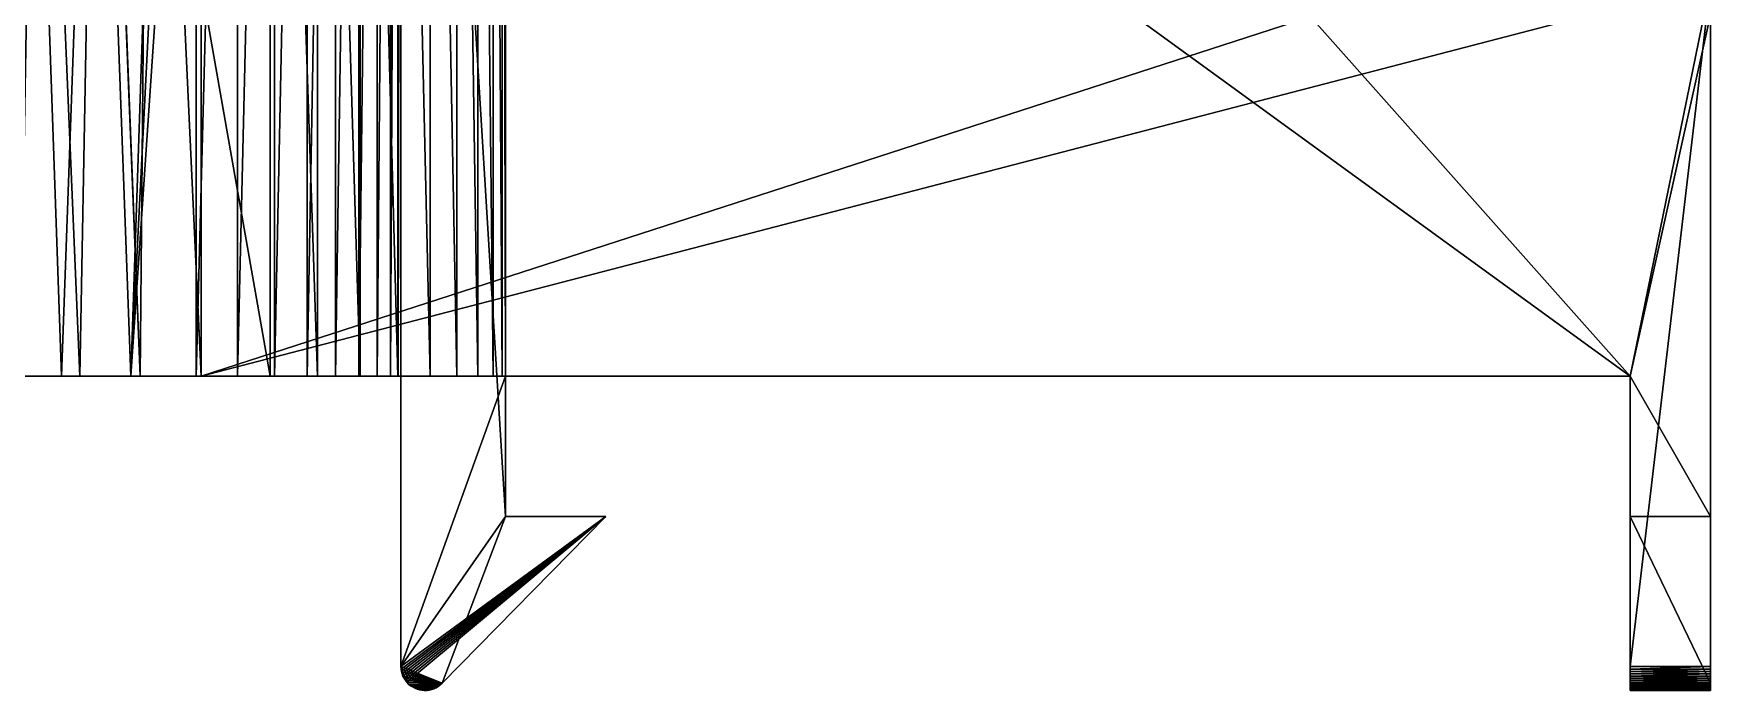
# Model space of a CAD drawing. Header units: inches. Extents: x -4.61 to 0, y -0.39 to 1.95.
# Drawn here: x -2.087 to 0, y -0.392 to 0.427 of the extents above; entities that cross this region are included whole.
import ezdxf

# ---------------------------------------------------------------- set-up
doc = ezdxf.new("R2010")
doc.units = ezdxf.units.IN
doc.header["$LTSCALE"] = 65.185185
doc.header["$MEASUREMENT"] = 0
for name, color, linetype in [('1', 7, 'CONTINUOUS'), ('15', 7, 'CONTINUOUS'), ('16', 7, 'CONTINUOUS'), ('18', 7, 'CONTINUOUS'), ('19', 7, 'CONTINUOUS'), ('2', 7, 'CONTINUOUS'), ('20', 7, 'CONTINUOUS'), ('21', 7, 'CONTINUOUS'), ('29', 7, 'CONTINUOUS'), ('30', 7, 'CONTINUOUS'), ('31', 7, 'CONTINUOUS'), ('4', 7, 'CONTINUOUS'), ('44', 7, 'CONTINUOUS'), ('45', 7, 'CONTINUOUS'), ('46', 7, 'CONTINUOUS'), ('47', 7, 'CONTINUOUS'), ('48', 7, 'CONTINUOUS'), ('49', 7, 'CONTINUOUS'), ('5', 7, 'CONTINUOUS'), ('50', 7, 'CONTINUOUS'), ('51', 7, 'CONTINUOUS'), ('6', 7, 'CONTINUOUS')]:
    doc.layers.add(name, color=color, linetype=linetype)

msp = doc.modelspace()

# ---------------------------------------------------------------- linework, layer by layer
at = {"layer": '1', "color": 7, "linetype": 'CONTINUOUS', "true_color": 0xa3a3a3}
for points in [[(-1.5, 0, 0.3787), (-1.5, 0, 0.1), (-1.5, 1.75), (-1.5, 0, 0.3787)], [(-1.5, 0, 0.3787), (-1.5, 1.75), (-1.5, 1.75, 0.3787), (-1.5, 0, 0.3787)], [(-1.5, 1.75), (-1.5, 0, 0.1), (-1.5, -0.175, 0.1), (-1.5, 1.75)], [(-1.5, -0.175), (-1.5, 1.75), (-1.5, -0.175, 0.1), (-1.5, -0.175)]]:
    msp.add_3dface(points, dxfattribs=at)
at = {"layer": '15', "color": 7, "linetype": 'CONTINUOUS', "true_color": 0xa3a3a3}
for points in [[(-1.63, 0, 0.1), (-1.63, 0, 0.3787), (-1.63, 1.95, 0.3787), (-1.63, 0, 0.1)], [(-1.63, -0.3616), (-1.63, 0, 0.1), (-1.63, 1.95, 0.3787), (-1.63, -0.3616)], [(-1.63, 1.95), (-1.63, -0.3616), (-1.63, 1.95, 0.3787), (-1.63, 1.95)], [(-1.63, -0.3616, 0.1), (-1.63, 0, 0.1), (-1.63, -0.3616), (-1.63, -0.3616, 0.1)]]:
    msp.add_3dface(points, dxfattribs=at)
at = {"layer": '16', "color": 7, "linetype": 'CONTINUOUS', "true_color": 0xa3a3a3}
for points in [[(-1.8848, 0, 0.9939), (-4.6056, 0, 3.7147), (-1.8848, 1.95, 0.9939), (-1.8848, 0, 0.9939)], [(-1.8848, 1.95, 0.9939), (-4.6056, 0, 3.7147), (-2.1926, 1.95, 1.3017), (-1.8848, 1.95, 0.9939)]]:
    msp.add_3dface(points, dxfattribs=at)
at = {"layer": '18', "color": 7, "linetype": 'CONTINUOUS', "true_color": 0xa3a3a3}
for points in [[(-1.8787, 1.4242, 3.13), (-1.8787, 0, 3.13), (-0.37, 0.4893, 3.13), (-1.8787, 1.4242, 3.13)], [(-1.8787, 0, 3.13), (-0.1, 0, 3.13), (0, 0.4893, 3.13), (-1.8787, 0, 3.13)], [(-0.37, 0.4893, 3.13), (-1.8787, 0, 3.13), (0, 0.4893, 3.13), (-0.37, 0.4893, 3.13)], [(-0.1, 0, 3.13), (-0.1, -0.3616, 3.13), (0, 0.4893, 3.13), (-0.1, 0, 3.13)], [(-0.1, -0.3616, 3.13), (0, -0.3616, 3.13), (0, 0.4893, 3.13), (-0.1, -0.3616, 3.13)]]:
    msp.add_3dface(points, dxfattribs=at)
at = {"layer": '19', "color": 7, "linetype": 'CONTINUOUS', "true_color": 0xa3a3a3}
for points in [[(-1.8787, 0, 3.13), (-1.8787, 1.4242, 3.13), (-1.9421, 1.3653, 3.1323), (-1.8787, 0, 3.13)], [(-2.0061, 1.3038, 3.1394), (-1.9545, 0, 3.1333), (-1.9421, 1.3653, 3.1323), (-2.0061, 1.3038, 3.1394)], [(-1.9545, 0, 3.1333), (-1.8787, 0, 3.13), (-1.9421, 1.3653, 3.1323), (-1.9545, 0, 3.1333)], [(-2.0061, 1.2828, 3.1394), (-1.9545, 0, 3.1333), (-2.0061, 1.3038, 3.1394), (-2.0061, 1.2828, 3.1394)], [(-2.0823, 1.2461, 3.154), (-2.0298, 0, 3.1432), (-2.0061, 1.2828, 3.1394), (-2.0823, 1.2461, 3.154)], [(-2.0298, 0, 3.1432), (-1.9545, 0, 3.1333), (-2.0061, 1.2828, 3.1394), (-2.0298, 0, 3.1432)], [(-2.1198, 1.227, 3.1639), (-2.1039, 0, 3.1596), (-2.0823, 1.2461, 3.154), (-2.1198, 1.227, 3.1639)], [(-2.1039, 0, 3.1596), (-2.0298, 0, 3.1432), (-2.0823, 1.2461, 3.154), (-2.1039, 0, 3.1596)]]:
    msp.add_3dface(points, dxfattribs=at)
at = {"layer": '2', "color": 7, "linetype": 'CONTINUOUS', "true_color": 0xa3a3a3}
for points in [[(-4.3284, 0, 3.6213), (-1.7929, 0, 1.0858), (-2.1007, 1.75, 1.3936), (-4.3284, 0, 3.6213)], [(-1.7929, 0, 1.0858), (-1.7929, 1.75, 1.0858), (-2.1007, 1.75, 1.3936), (-1.7929, 0, 1.0858)]]:
    msp.add_3dface(points, dxfattribs=at)
at = {"layer": '20', "color": 7, "linetype": 'CONTINUOUS', "true_color": 0xa3a3a3}
for points in [[(-1.8335, 0, 0.9379), (-1.8848, 0, 0.9939), (-1.8333, 1.95, 0.9376), (-1.8335, 0, 0.9379)], [(-1.8848, 0, 0.9939), (-1.8848, 1.95, 0.9939), (-1.8333, 1.95, 0.9376), (-1.8848, 0, 0.9939)], [(-1.7873, 0, 0.8777), (-1.8335, 0, 0.9379), (-1.7873, 1.95, 0.8776), (-1.7873, 0, 0.8777)], [(-1.7873, 1.95, 0.8776), (-1.8335, 0, 0.9379), (-1.8333, 1.95, 0.9376), (-1.7873, 1.95, 0.8776)], [(-1.7466, 0, 0.8137), (-1.7873, 0, 0.8777), (-1.7466, 1.95, 0.8137), (-1.7466, 0, 0.8137)], [(-1.7466, 1.95, 0.8137), (-1.7873, 0, 0.8777), (-1.7873, 1.95, 0.8776), (-1.7466, 1.95, 0.8137)], [(-1.7115, 0, 0.7464), (-1.7466, 0, 0.8137), (-1.7115, 1.95, 0.7463), (-1.7115, 0, 0.7464)], [(-1.7115, 1.95, 0.7463), (-1.7466, 0, 0.8137), (-1.7466, 1.95, 0.8137), (-1.7115, 1.95, 0.7463)], [(-1.6825, 0, 0.6762), (-1.7115, 0, 0.7464), (-1.6825, 1.95, 0.6763), (-1.6825, 0, 0.6762)], [(-1.6825, 1.95, 0.6763), (-1.7115, 0, 0.7464), (-1.7115, 1.95, 0.7463), (-1.6825, 1.95, 0.6763)], [(-1.6596, 0, 0.6039), (-1.6825, 0, 0.6762), (-1.6596, 1.95, 0.6038), (-1.6596, 0, 0.6039)], [(-1.6596, 1.95, 0.6038), (-1.6825, 0, 0.6762), (-1.6825, 1.95, 0.6763), (-1.6596, 1.95, 0.6038)], [(-1.6432, 0, 0.5298), (-1.6596, 0, 0.6039), (-1.6432, 1.95, 0.5299), (-1.6432, 0, 0.5298)], [(-1.6432, 1.95, 0.5299), (-1.6596, 0, 0.6039), (-1.6596, 1.95, 0.6038), (-1.6432, 1.95, 0.5299)], [(-1.6333, 0, 0.4545), (-1.6432, 0, 0.5298), (-1.6334, 1.95, 0.4549), (-1.6333, 0, 0.4545)], [(-1.6334, 1.95, 0.4549), (-1.6432, 0, 0.5298), (-1.6432, 1.95, 0.5299), (-1.6334, 1.95, 0.4549)], [(-1.63, 1.95, 0.3787), (-1.6333, 0, 0.4545), (-1.6334, 1.95, 0.4549), (-1.63, 1.95, 0.3787)], [(-1.63, 0, 0.3787), (-1.6333, 0, 0.4545), (-1.63, 1.95, 0.3787), (-1.63, 0, 0.3787)]]:
    msp.add_3dface(points, dxfattribs=at)
at = {"layer": '21', "color": 7, "linetype": 'CONTINUOUS', "true_color": 0xa3a3a3}
for points in [[(-2.1926, 1.95, 1.3017), (-4.6056, 0, 3.7147), (-1.4855, 1.95, 2.0088), (-2.1926, 1.95, 1.3017)], [(-1.4855, 1.95, 2.0088), (-4.6056, 0, 3.7147), (-2.0472, 1.4961, 2.5704), (-1.4855, 1.95, 2.0088)], [(-2.0472, 1.4961, 2.5704), (-4.6056, 0, 3.7147), (-2.0472, 1.3038, 3.0462), (-2.0472, 1.4961, 2.5704)], [(-4.6056, 0, 3.7147), (-2.0823, 1.2461, 3.154), (-2.0472, 1.3038, 3.0462), (-4.6056, 0, 3.7147)], [(-4.6056, 0, 3.7147), (-2.1198, 1.227, 3.1639), (-2.0823, 1.2461, 3.154), (-4.6056, 0, 3.7147)]]:
    msp.add_3dface(points, dxfattribs=at)
at = {"layer": '29', "color": 7, "linetype": 'CONTINUOUS', "true_color": 0xa3a3a3}
for points in [[(-1.8848, 0, 0.9939), (-4.3284, 0, 3.6213), (-4.6056, 0, 3.7147), (-1.8848, 0, 0.9939)], [(-1.7929, 0, 1.0858), (-4.3284, 0, 3.6213), (-1.8848, 0, 0.9939), (-1.7929, 0, 1.0858)], [(-2.3787, 0, 3.134), (-2.3012, 0, 3.0937), (-1.9545, 0, 3.1333), (-2.3787, 0, 3.134)], [(-2.1039, 0, 3.1596), (-2.3787, 0, 3.134), (-2.0298, 0, 3.1432), (-2.1039, 0, 3.1596)], [(-2.0298, 0, 3.1432), (-2.3787, 0, 3.134), (-1.9545, 0, 3.1333), (-2.0298, 0, 3.1432)], [(-2.3012, 0, 3.0937), (-2.2208, 0, 3.0604), (-0.1, 0, 3.13), (-2.3012, 0, 3.0937)], [(-1.9545, 0, 3.1333), (-2.3012, 0, 3.0937), (-1.8787, 0, 3.13), (-1.9545, 0, 3.1333)], [(-1.8787, 0, 3.13), (-2.3012, 0, 3.0937), (-0.1, 0, 3.13), (-1.8787, 0, 3.13)], [(-2.2208, 0, 3.0604), (-2.1374, 0, 3.0341), (-0.1, 0, 3.13), (-2.2208, 0, 3.0604)], [(-2.1374, 0, 3.0341), (-2.0525, 0, 3.0152), (-0.1, 0, 3.13), (-2.1374, 0, 3.0341)], [(-2.0525, 0, 3.0152), (-1.9663, 0, 3.0039), (-0.1, 0, 3.13), (-2.0525, 0, 3.0152)], [(-1.9663, 0, 3.0039), (-1.8787, 0, 3), (-0.1, 0, 3.13), (-1.9663, 0, 3.0039)], [(-1.7337, 0, 1.0211), (-1.7929, 0, 1.0858), (-1.8848, 0, 0.9939), (-1.7337, 0, 1.0211)], [(-1.6808, 0, 0.9521), (-1.7337, 0, 1.0211), (-1.8848, 0, 0.9939), (-1.6808, 0, 0.9521)], [(-1.8335, 0, 0.9379), (-1.6808, 0, 0.9521), (-1.8848, 0, 0.9939), (-1.8335, 0, 0.9379)], [(-1.8787, 0, 3), (-0.1, 0, 3), (-0.1, 0, 3.13), (-1.8787, 0, 3)], [(-1.634, 0, 0.8787), (-1.6808, 0, 0.9521), (-1.8335, 0, 0.9379), (-1.634, 0, 0.8787)], [(-1.7873, 0, 0.8777), (-1.634, 0, 0.8787), (-1.8335, 0, 0.9379), (-1.7873, 0, 0.8777)], [(-1.7466, 0, 0.8137), (-1.634, 0, 0.8787), (-1.7873, 0, 0.8777), (-1.7466, 0, 0.8137)], [(-1.5937, 0, 0.8012), (-1.634, 0, 0.8787), (-1.7466, 0, 0.8137), (-1.5937, 0, 0.8012)], [(-1.7115, 0, 0.7464), (-1.5937, 0, 0.8012), (-1.7466, 0, 0.8137), (-1.7115, 0, 0.7464)], [(-1.5604, 0, 0.7208), (-1.5937, 0, 0.8012), (-1.7115, 0, 0.7464), (-1.5604, 0, 0.7208)], [(-1.6825, 0, 0.6762), (-1.5604, 0, 0.7208), (-1.7115, 0, 0.7464), (-1.6825, 0, 0.6762)], [(-1.5341, 0, 0.6374), (-1.5604, 0, 0.7208), (-1.6825, 0, 0.6762), (-1.5341, 0, 0.6374)], [(-1.6596, 0, 0.6039), (-1.5341, 0, 0.6374), (-1.6825, 0, 0.6762), (-1.6596, 0, 0.6039)], [(-1.5152, 0, 0.5525), (-1.5341, 0, 0.6374), (-1.6596, 0, 0.6039), (-1.5152, 0, 0.5525)], [(-1.6432, 0, 0.5298), (-1.5152, 0, 0.5525), (-1.6596, 0, 0.6039), (-1.6432, 0, 0.5298)], [(-1.5039, 0, 0.4663), (-1.5152, 0, 0.5525), (-1.6432, 0, 0.5298), (-1.5039, 0, 0.4663)], [(-1.6333, 0, 0.4545), (-1.5039, 0, 0.4663), (-1.6432, 0, 0.5298), (-1.6333, 0, 0.4545)], [(-1.63, 0, 0.3787), (-1.5039, 0, 0.4663), (-1.6333, 0, 0.4545), (-1.63, 0, 0.3787)], [(-1.5, 0, 0.3787), (-1.5039, 0, 0.4663), (-1.63, 0, 0.3787), (-1.5, 0, 0.3787)], [(-1.5, 0, 0.1), (-1.5, 0, 0.3787), (-1.63, 0, 0.1), (-1.5, 0, 0.1)], [(-1.63, 0, 0.1), (-1.5, 0, 0.3787), (-1.63, 0, 0.3787), (-1.63, 0, 0.1)]]:
    msp.add_3dface(points, dxfattribs=at)
at = {"layer": '30', "color": 7, "linetype": 'CONTINUOUS', "true_color": 0xa3a3a3}
for points in [[(0, -0.3616, 3.13), (0, 0.45, 3), (0, 0.4893, 3.13), (0, -0.3616, 3.13)], [(0, -0.175, 3), (0, 0.45, 3), (0, -0.3616, 3.13), (0, -0.175, 3)], [(0, -0.175, 3), (0, -0.3616, 3.13), (0, -0.175, 2.875), (0, -0.175, 3)], [(0, -0.175, 2.875), (0, -0.3616, 3.13), (0, -0.3648, 3.1298), (0, -0.175, 2.875)], [(0, -0.3826, 3.0786), (0, -0.175, 2.875), (0, -0.3813, 3.1225), (0, -0.3826, 3.0786)], [(0, -0.3813, 3.1225), (0, -0.175, 2.875), (0, -0.3789, 3.1245), (0, -0.3813, 3.1225)], [(0, -0.3789, 3.1245), (0, -0.175, 2.875), (0, -0.3763, 3.1261), (0, -0.3789, 3.1245)], [(0, -0.3763, 3.1261), (0, -0.175, 2.875), (0, -0.3736, 3.1275), (0, -0.3763, 3.1261)], [(0, -0.3736, 3.1275), (0, -0.175, 2.875), (0, -0.3708, 3.1285), (0, -0.3736, 3.1275)], [(0, -0.3708, 3.1285), (0, -0.175, 2.875), (0, -0.3679, 3.1293), (0, -0.3708, 3.1285)], [(0, -0.3679, 3.1293), (0, -0.175, 2.875), (0, -0.3648, 3.1298), (0, -0.3679, 3.1293)], [(0, -0.3836, 3.1204), (0, -0.3826, 3.0786), (0, -0.3813, 3.1225), (0, -0.3836, 3.1204)], [(0, -0.3847, 3.081), (0, -0.3826, 3.0786), (0, -0.3836, 3.1204), (0, -0.3847, 3.081)], [(0, -0.3856, 3.118), (0, -0.3847, 3.081), (0, -0.3836, 3.1204), (0, -0.3856, 3.118)], [(0, -0.3866, 3.0835), (0, -0.3847, 3.081), (0, -0.3856, 3.118), (0, -0.3866, 3.0835)], [(0, -0.3872, 3.1155), (0, -0.3866, 3.0835), (0, -0.3856, 3.118), (0, -0.3872, 3.1155)], [(0, -0.3881, 3.0861), (0, -0.3866, 3.0835), (0, -0.3872, 3.1155), (0, -0.3881, 3.0861)], [(0, -0.3887, 3.1128), (0, -0.3881, 3.0861), (0, -0.3872, 3.1155), (0, -0.3887, 3.1128)], [(0, -0.3894, 3.0888), (0, -0.3881, 3.0861), (0, -0.3887, 3.1128), (0, -0.3894, 3.0888)], [(0, -0.3899, 3.1099), (0, -0.3894, 3.0888), (0, -0.3887, 3.1128), (0, -0.3899, 3.1099)], [(0, -0.3904, 3.0917), (0, -0.3894, 3.0888), (0, -0.3899, 3.1099), (0, -0.3904, 3.0917)], [(0, -0.3908, 3.1069), (0, -0.3904, 3.0917), (0, -0.3899, 3.1099), (0, -0.3908, 3.1069)], [(0, -0.3911, 3.0947), (0, -0.3904, 3.0917), (0, -0.3908, 3.1069), (0, -0.3911, 3.0947)], [(0, -0.3913, 3.1039), (0, -0.3911, 3.0947), (0, -0.3908, 3.1069), (0, -0.3913, 3.1039)], [(0, -0.3914, 3.0978), (0, -0.3911, 3.0947), (0, -0.3913, 3.1039), (0, -0.3914, 3.0978)], [(0, -0.3915, 3.1009), (0, -0.3914, 3.0978), (0, -0.3913, 3.1039), (0, -0.3915, 3.1009)]]:
    msp.add_3dface(points, dxfattribs=at)
at = {"layer": '31', "color": 7, "linetype": 'CONTINUOUS', "true_color": 0xa3a3a3}
for points in [[(-1.5, 1.75), (-1.5, -0.175), (-1.63, 1.95), (-1.5, 1.75)], [(-1.5, -0.175), (-1.63, -0.3616), (-1.63, 1.95), (-1.5, -0.175)], [(-1.63, -0.3616), (-1.5, -0.175), (-1.5786, -0.3826), (-1.63, -0.3616)], [(-1.5786, -0.3826), (-1.5, -0.175), (-1.375, -0.175), (-1.5786, -0.3826)], [(-1.63, -0.3616), (-1.5786, -0.3826), (-1.6298, -0.3648), (-1.63, -0.3616)], [(-1.6298, -0.3648), (-1.5786, -0.3826), (-1.6293, -0.3679), (-1.6298, -0.3648)], [(-1.6293, -0.3679), (-1.5786, -0.3826), (-1.6285, -0.3708), (-1.6293, -0.3679)], [(-1.6285, -0.3708), (-1.5786, -0.3826), (-1.6275, -0.3736), (-1.6285, -0.3708)], [(-1.6275, -0.3736), (-1.5786, -0.3826), (-1.6261, -0.3763), (-1.6275, -0.3736)], [(-1.6261, -0.3763), (-1.5786, -0.3826), (-1.6245, -0.3789), (-1.6261, -0.3763)], [(-1.6245, -0.3789), (-1.5786, -0.3826), (-1.6225, -0.3813), (-1.6245, -0.3789)], [(-1.6225, -0.3813), (-1.5786, -0.3826), (-1.6204, -0.3836), (-1.6225, -0.3813)], [(-1.6204, -0.3836), (-1.5786, -0.3826), (-1.581, -0.3847), (-1.6204, -0.3836)], [(-1.618, -0.3856), (-1.6204, -0.3836), (-1.581, -0.3847), (-1.618, -0.3856)], [(-1.5835, -0.3866), (-1.618, -0.3856), (-1.581, -0.3847), (-1.5835, -0.3866)], [(-1.6155, -0.3872), (-1.618, -0.3856), (-1.5835, -0.3866), (-1.6155, -0.3872)], [(-1.5861, -0.3881), (-1.6155, -0.3872), (-1.5835, -0.3866), (-1.5861, -0.3881)], [(-1.6128, -0.3887), (-1.6155, -0.3872), (-1.5861, -0.3881), (-1.6128, -0.3887)], [(-1.5888, -0.3894), (-1.6128, -0.3887), (-1.5861, -0.3881), (-1.5888, -0.3894)], [(-1.6099, -0.3899), (-1.6128, -0.3887), (-1.5888, -0.3894), (-1.6099, -0.3899)], [(-1.5917, -0.3904), (-1.6099, -0.3899), (-1.5888, -0.3894), (-1.5917, -0.3904)], [(-1.6069, -0.3908), (-1.6099, -0.3899), (-1.5917, -0.3904), (-1.6069, -0.3908)], [(-1.5947, -0.3911), (-1.6069, -0.3908), (-1.5917, -0.3904), (-1.5947, -0.3911)], [(-1.6039, -0.3913), (-1.6069, -0.3908), (-1.5947, -0.3911), (-1.6039, -0.3913)], [(-1.5978, -0.3914), (-1.6039, -0.3913), (-1.5947, -0.3911), (-1.5978, -0.3914)], [(-1.6009, -0.3915), (-1.6039, -0.3913), (-1.5978, -0.3914), (-1.6009, -0.3915)]]:
    msp.add_3dface(points, dxfattribs=at)
at = {"layer": '4', "color": 7, "linetype": 'CONTINUOUS', "true_color": 0xa3a3a3}
for points in [[(-0.1, 0, 3), (-1.8787, 0, 3), (-1.8787, 1.2928, 3), (-0.1, 0, 3)], [(-0.5, 0.45, 3), (-0.1, 0, 3), (-1.8787, 1.2928, 3), (-0.5, 0.45, 3)], [(0, 0.45, 3), (-0.1, 0, 3), (-0.5, 0.45, 3), (0, 0.45, 3)], [(0, -0.175, 3), (-0.1, 0, 3), (0, 0.45, 3), (0, -0.175, 3)], [(-0.1, -0.175, 3), (-0.1, 0, 3), (0, -0.175, 3), (-0.1, -0.175, 3)]]:
    msp.add_3dface(points, dxfattribs=at)
at = {"layer": '44', "color": 7, "linetype": 'CONTINUOUS', "true_color": 0xa3a3a3}
for points in [[(-1.5, 0, 0.1), (-1.63, 0, 0.1), (-1.63, -0.3616, 0.1), (-1.5, 0, 0.1)], [(-1.5, -0.175, 0.1), (-1.5, 0, 0.1), (-1.63, -0.3616, 0.1), (-1.5, -0.175, 0.1)], [(-1.5, -0.175, 0.1), (-1.63, -0.3616, 0.1), (-1.375, -0.175, 0.1), (-1.5, -0.175, 0.1)], [(-1.375, -0.175, 0.1), (-1.63, -0.3616, 0.1), (-1.6298, -0.3648, 0.1), (-1.375, -0.175, 0.1)], [(-1.6293, -0.3679, 0.1), (-1.375, -0.175, 0.1), (-1.6298, -0.3648, 0.1), (-1.6293, -0.3679, 0.1)], [(-1.6285, -0.3708, 0.1), (-1.375, -0.175, 0.1), (-1.6293, -0.3679, 0.1), (-1.6285, -0.3708, 0.1)], [(-1.6275, -0.3736, 0.1), (-1.375, -0.175, 0.1), (-1.6285, -0.3708, 0.1), (-1.6275, -0.3736, 0.1)], [(-1.6261, -0.3763, 0.1), (-1.375, -0.175, 0.1), (-1.6275, -0.3736, 0.1), (-1.6261, -0.3763, 0.1)], [(-1.6245, -0.3789, 0.1), (-1.375, -0.175, 0.1), (-1.6261, -0.3763, 0.1), (-1.6245, -0.3789, 0.1)], [(-1.6225, -0.3813, 0.1), (-1.375, -0.175, 0.1), (-1.6245, -0.3789, 0.1), (-1.6225, -0.3813, 0.1)], [(-1.5786, -0.3826, 0.1), (-1.375, -0.175, 0.1), (-1.6225, -0.3813, 0.1), (-1.5786, -0.3826, 0.1)], [(-1.6204, -0.3836, 0.1), (-1.5786, -0.3826, 0.1), (-1.6225, -0.3813, 0.1), (-1.6204, -0.3836, 0.1)], [(-1.581, -0.3847, 0.1), (-1.5786, -0.3826, 0.1), (-1.6204, -0.3836, 0.1), (-1.581, -0.3847, 0.1)], [(-1.618, -0.3856, 0.1), (-1.581, -0.3847, 0.1), (-1.6204, -0.3836, 0.1), (-1.618, -0.3856, 0.1)], [(-1.5835, -0.3866, 0.1), (-1.581, -0.3847, 0.1), (-1.618, -0.3856, 0.1), (-1.5835, -0.3866, 0.1)], [(-1.6155, -0.3872, 0.1), (-1.5835, -0.3866, 0.1), (-1.618, -0.3856, 0.1), (-1.6155, -0.3872, 0.1)], [(-1.5861, -0.3881, 0.1), (-1.5835, -0.3866, 0.1), (-1.6155, -0.3872, 0.1), (-1.5861, -0.3881, 0.1)], [(-1.6128, -0.3887, 0.1), (-1.5861, -0.3881, 0.1), (-1.6155, -0.3872, 0.1), (-1.6128, -0.3887, 0.1)], [(-1.5888, -0.3894, 0.1), (-1.5861, -0.3881, 0.1), (-1.6128, -0.3887, 0.1), (-1.5888, -0.3894, 0.1)], [(-1.6099, -0.3899, 0.1), (-1.5888, -0.3894, 0.1), (-1.6128, -0.3887, 0.1), (-1.6099, -0.3899, 0.1)], [(-1.5917, -0.3904, 0.1), (-1.5888, -0.3894, 0.1), (-1.6099, -0.3899, 0.1), (-1.5917, -0.3904, 0.1)], [(-1.6069, -0.3908, 0.1), (-1.5917, -0.3904, 0.1), (-1.6099, -0.3899, 0.1), (-1.6069, -0.3908, 0.1)], [(-1.5947, -0.3911, 0.1), (-1.5917, -0.3904, 0.1), (-1.6069, -0.3908, 0.1), (-1.5947, -0.3911, 0.1)], [(-1.6039, -0.3913, 0.1), (-1.5947, -0.3911, 0.1), (-1.6069, -0.3908, 0.1), (-1.6039, -0.3913, 0.1)], [(-1.5978, -0.3914, 0.1), (-1.5947, -0.3911, 0.1), (-1.6039, -0.3913, 0.1), (-1.5978, -0.3914, 0.1)], [(-1.6009, -0.3915, 0.1), (-1.5978, -0.3914, 0.1), (-1.6039, -0.3913, 0.1), (-1.6009, -0.3915, 0.1)]]:
    msp.add_3dface(points, dxfattribs=at)
at = {"layer": '45', "color": 7, "linetype": 'CONTINUOUS', "true_color": 0xa3a3a3}
for points in [[(-1.5786, -0.3826), (-1.375, -0.175), (-1.5786, -0.3826, 0.1), (-1.5786, -0.3826)], [(-1.375, -0.175), (-1.375, -0.175, 0.1), (-1.5786, -0.3826, 0.1), (-1.375, -0.175)]]:
    msp.add_3dface(points, dxfattribs=at)
at = {"layer": '46', "color": 7, "linetype": 'CONTINUOUS', "true_color": 0xa3a3a3}
for points in [[(-1.5, -0.175), (-1.5, -0.175, 0.1), (-1.375, -0.175, 0.1), (-1.5, -0.175)], [(-1.375, -0.175), (-1.5, -0.175), (-1.375, -0.175, 0.1), (-1.375, -0.175)]]:
    msp.add_3dface(points, dxfattribs=at)
at = {"layer": '47', "color": 7, "linetype": 'CONTINUOUS', "true_color": 0xa3a3a3}
for points in [[(-1.63, -0.3616, 0.1), (-1.63, -0.3616), (-1.6298, -0.3648), (-1.63, -0.3616, 0.1)], [(-1.63, -0.3616, 0.1), (-1.6298, -0.3648), (-1.6298, -0.3648, 0.1), (-1.63, -0.3616, 0.1)], [(-1.6298, -0.3648), (-1.6293, -0.3679), (-1.6298, -0.3648, 0.1), (-1.6298, -0.3648)], [(-1.6293, -0.3679), (-1.6293, -0.3679, 0.1), (-1.6298, -0.3648, 0.1), (-1.6293, -0.3679)], [(-1.6293, -0.3679), (-1.6285, -0.3708), (-1.6293, -0.3679, 0.1), (-1.6293, -0.3679)], [(-1.6285, -0.3708), (-1.6285, -0.3708, 0.1), (-1.6293, -0.3679, 0.1), (-1.6285, -0.3708)], [(-1.6285, -0.3708), (-1.6275, -0.3736), (-1.6285, -0.3708, 0.1), (-1.6285, -0.3708)], [(-1.6275, -0.3736), (-1.6275, -0.3736, 0.1), (-1.6285, -0.3708, 0.1), (-1.6275, -0.3736)], [(-1.6275, -0.3736), (-1.6261, -0.3763), (-1.6275, -0.3736, 0.1), (-1.6275, -0.3736)], [(-1.6261, -0.3763), (-1.6261, -0.3763, 0.1), (-1.6275, -0.3736, 0.1), (-1.6261, -0.3763)], [(-1.6261, -0.3763), (-1.6245, -0.3789), (-1.6261, -0.3763, 0.1), (-1.6261, -0.3763)], [(-1.6245, -0.3789), (-1.6245, -0.3789, 0.1), (-1.6261, -0.3763, 0.1), (-1.6245, -0.3789)], [(-1.6245, -0.3789), (-1.6225, -0.3813), (-1.6245, -0.3789, 0.1), (-1.6245, -0.3789)], [(-1.6225, -0.3813), (-1.6225, -0.3813, 0.1), (-1.6245, -0.3789, 0.1), (-1.6225, -0.3813)], [(-1.6225, -0.3813), (-1.6204, -0.3836), (-1.6225, -0.3813, 0.1), (-1.6225, -0.3813)], [(-1.6204, -0.3836), (-1.6204, -0.3836, 0.1), (-1.6225, -0.3813, 0.1), (-1.6204, -0.3836)], [(-1.6204, -0.3836), (-1.618, -0.3856), (-1.6204, -0.3836, 0.1), (-1.6204, -0.3836)], [(-1.618, -0.3856), (-1.618, -0.3856, 0.1), (-1.6204, -0.3836, 0.1), (-1.618, -0.3856)], [(-1.618, -0.3856), (-1.6155, -0.3872), (-1.618, -0.3856, 0.1), (-1.618, -0.3856)], [(-1.6155, -0.3872), (-1.6155, -0.3872, 0.1), (-1.618, -0.3856, 0.1), (-1.6155, -0.3872)], [(-1.6155, -0.3872), (-1.6128, -0.3887), (-1.6155, -0.3872, 0.1), (-1.6155, -0.3872)], [(-1.6128, -0.3887), (-1.6128, -0.3887, 0.1), (-1.6155, -0.3872, 0.1), (-1.6128, -0.3887)], [(-1.6128, -0.3887), (-1.6099, -0.3899), (-1.6128, -0.3887, 0.1), (-1.6128, -0.3887)], [(-1.6099, -0.3899), (-1.6099, -0.3899, 0.1), (-1.6128, -0.3887, 0.1), (-1.6099, -0.3899)], [(-1.6099, -0.3899), (-1.6069, -0.3908), (-1.6099, -0.3899, 0.1), (-1.6099, -0.3899)], [(-1.6069, -0.3908), (-1.6069, -0.3908, 0.1), (-1.6099, -0.3899, 0.1), (-1.6069, -0.3908)], [(-1.6069, -0.3908), (-1.6039, -0.3913), (-1.6069, -0.3908, 0.1), (-1.6069, -0.3908)], [(-1.6039, -0.3913), (-1.6039, -0.3913, 0.1), (-1.6069, -0.3908, 0.1), (-1.6039, -0.3913)], [(-1.6039, -0.3913), (-1.6009, -0.3915), (-1.6039, -0.3913, 0.1), (-1.6039, -0.3913)], [(-1.6009, -0.3915), (-1.6009, -0.3915, 0.1), (-1.6039, -0.3913, 0.1), (-1.6009, -0.3915)], [(-1.6009, -0.3915), (-1.5978, -0.3914), (-1.6009, -0.3915, 0.1), (-1.6009, -0.3915)], [(-1.5978, -0.3914), (-1.5978, -0.3914, 0.1), (-1.6009, -0.3915, 0.1), (-1.5978, -0.3914)], [(-1.5978, -0.3914), (-1.5947, -0.3911), (-1.5978, -0.3914, 0.1), (-1.5978, -0.3914)], [(-1.5947, -0.3911), (-1.5947, -0.3911, 0.1), (-1.5978, -0.3914, 0.1), (-1.5947, -0.3911)], [(-1.5947, -0.3911), (-1.5917, -0.3904), (-1.5947, -0.3911, 0.1), (-1.5947, -0.3911)], [(-1.5917, -0.3904), (-1.5917, -0.3904, 0.1), (-1.5947, -0.3911, 0.1), (-1.5917, -0.3904)], [(-1.5917, -0.3904), (-1.5888, -0.3894), (-1.5917, -0.3904, 0.1), (-1.5917, -0.3904)], [(-1.5888, -0.3894), (-1.5888, -0.3894, 0.1), (-1.5917, -0.3904, 0.1), (-1.5888, -0.3894)], [(-1.5888, -0.3894), (-1.5861, -0.3881), (-1.5888, -0.3894, 0.1), (-1.5888, -0.3894)], [(-1.5861, -0.3881), (-1.5861, -0.3881, 0.1), (-1.5888, -0.3894, 0.1), (-1.5861, -0.3881)], [(-1.5861, -0.3881), (-1.5835, -0.3866), (-1.5861, -0.3881, 0.1), (-1.5861, -0.3881)], [(-1.5835, -0.3866), (-1.5835, -0.3866, 0.1), (-1.5861, -0.3881, 0.1), (-1.5835, -0.3866)], [(-1.5835, -0.3866), (-1.581, -0.3847), (-1.5835, -0.3866, 0.1), (-1.5835, -0.3866)], [(-1.581, -0.3847), (-1.581, -0.3847, 0.1), (-1.5835, -0.3866, 0.1), (-1.581, -0.3847)], [(-1.581, -0.3847), (-1.5786, -0.3826), (-1.581, -0.3847, 0.1), (-1.581, -0.3847)], [(-1.5786, -0.3826), (-1.5786, -0.3826, 0.1), (-1.581, -0.3847, 0.1), (-1.5786, -0.3826)]]:
    msp.add_3dface(points, dxfattribs=at)
at = {"layer": '48', "color": 7, "linetype": 'CONTINUOUS', "true_color": 0xa3a3a3}
for points in [[(-0.1, 0, 3.13), (-0.1, 0, 3), (-0.1, -0.175, 3), (-0.1, 0, 3.13)], [(-0.1, 0, 3.13), (-0.1, -0.175, 3), (-0.1, -0.3616, 3.13), (-0.1, 0, 3.13)], [(-0.1, -0.3616, 3.13), (-0.1, -0.175, 3), (-0.1, -0.3826, 3.0786), (-0.1, -0.3616, 3.13)], [(-0.1, -0.3826, 3.0786), (-0.1, -0.175, 3), (-0.1, -0.175, 2.875), (-0.1, -0.3826, 3.0786)], [(-0.1, -0.3616, 3.13), (-0.1, -0.3826, 3.0786), (-0.1, -0.3648, 3.1298), (-0.1, -0.3616, 3.13)], [(-0.1, -0.3648, 3.1298), (-0.1, -0.3826, 3.0786), (-0.1, -0.3679, 3.1293), (-0.1, -0.3648, 3.1298)], [(-0.1, -0.3679, 3.1293), (-0.1, -0.3826, 3.0786), (-0.1, -0.3708, 3.1285), (-0.1, -0.3679, 3.1293)], [(-0.1, -0.3708, 3.1285), (-0.1, -0.3826, 3.0786), (-0.1, -0.3736, 3.1275), (-0.1, -0.3708, 3.1285)], [(-0.1, -0.3736, 3.1275), (-0.1, -0.3826, 3.0786), (-0.1, -0.3763, 3.1261), (-0.1, -0.3736, 3.1275)], [(-0.1, -0.3763, 3.1261), (-0.1, -0.3826, 3.0786), (-0.1, -0.3789, 3.1245), (-0.1, -0.3763, 3.1261)], [(-0.1, -0.3789, 3.1245), (-0.1, -0.3826, 3.0786), (-0.1, -0.3813, 3.1225), (-0.1, -0.3789, 3.1245)], [(-0.1, -0.3813, 3.1225), (-0.1, -0.3826, 3.0786), (-0.1, -0.3836, 3.1204), (-0.1, -0.3813, 3.1225)], [(-0.1, -0.3836, 3.1204), (-0.1, -0.3826, 3.0786), (-0.1, -0.3847, 3.081), (-0.1, -0.3836, 3.1204)], [(-0.1, -0.3856, 3.118), (-0.1, -0.3836, 3.1204), (-0.1, -0.3847, 3.081), (-0.1, -0.3856, 3.118)], [(-0.1, -0.3866, 3.0835), (-0.1, -0.3856, 3.118), (-0.1, -0.3847, 3.081), (-0.1, -0.3866, 3.0835)], [(-0.1, -0.3872, 3.1155), (-0.1, -0.3856, 3.118), (-0.1, -0.3866, 3.0835), (-0.1, -0.3872, 3.1155)], [(-0.1, -0.3881, 3.0861), (-0.1, -0.3872, 3.1155), (-0.1, -0.3866, 3.0835), (-0.1, -0.3881, 3.0861)], [(-0.1, -0.3887, 3.1128), (-0.1, -0.3872, 3.1155), (-0.1, -0.3881, 3.0861), (-0.1, -0.3887, 3.1128)], [(-0.1, -0.3894, 3.0888), (-0.1, -0.3887, 3.1128), (-0.1, -0.3881, 3.0861), (-0.1, -0.3894, 3.0888)], [(-0.1, -0.3899, 3.1099), (-0.1, -0.3887, 3.1128), (-0.1, -0.3894, 3.0888), (-0.1, -0.3899, 3.1099)], [(-0.1, -0.3904, 3.0917), (-0.1, -0.3899, 3.1099), (-0.1, -0.3894, 3.0888), (-0.1, -0.3904, 3.0917)], [(-0.1, -0.3908, 3.1069), (-0.1, -0.3899, 3.1099), (-0.1, -0.3904, 3.0917), (-0.1, -0.3908, 3.1069)], [(-0.1, -0.3911, 3.0947), (-0.1, -0.3908, 3.1069), (-0.1, -0.3904, 3.0917), (-0.1, -0.3911, 3.0947)], [(-0.1, -0.3913, 3.1039), (-0.1, -0.3908, 3.1069), (-0.1, -0.3911, 3.0947), (-0.1, -0.3913, 3.1039)], [(-0.1, -0.3914, 3.0978), (-0.1, -0.3913, 3.1039), (-0.1, -0.3911, 3.0947), (-0.1, -0.3914, 3.0978)], [(-0.1, -0.3915, 3.1009), (-0.1, -0.3913, 3.1039), (-0.1, -0.3914, 3.0978), (-0.1, -0.3915, 3.1009)]]:
    msp.add_3dface(points, dxfattribs=at)
at = {"layer": '49', "color": 7, "linetype": 'CONTINUOUS', "true_color": 0xa3a3a3}
for points in [[(0, -0.175, 2.875), (0, -0.3826, 3.0786), (-0.1, -0.175, 2.875), (0, -0.175, 2.875)], [(0, -0.3826, 3.0786), (-0.1, -0.3826, 3.0786), (-0.1, -0.175, 2.875), (0, -0.3826, 3.0786)]]:
    msp.add_3dface(points, dxfattribs=at)
at = {"layer": '5', "color": 7, "linetype": 'CONTINUOUS', "true_color": 0xa3a3a3}
for points in [[(-1.8787, 0, 3), (-1.9663, 0, 3.0039), (-1.8787, 1.2928, 3), (-1.8787, 0, 3)], [(-1.8787, 1.2928, 3), (-1.9663, 0, 3.0039), (-1.9018, 1.2715, 3.0003), (-1.8787, 1.2928, 3)], [(-1.9018, 1.2715, 3.0003), (-1.9663, 0, 3.0039), (-1.925, 1.2217, 3.0011), (-1.9018, 1.2715, 3.0003)], [(-1.925, 1.2217, 3.0011), (-1.9663, 0, 3.0039), (-2.0096, 1.1845, 3.0086), (-1.925, 1.2217, 3.0011)], [(-2.0096, 1.1845, 3.0086), (-2.0525, 0, 3.0152), (-2.0923, 1.1452, 3.0231), (-2.0096, 1.1845, 3.0086)], [(-1.9663, 0, 3.0039), (-2.0525, 0, 3.0152), (-2.0096, 1.1845, 3.0086), (-1.9663, 0, 3.0039)], [(-2.0525, 0, 3.0152), (-2.1374, 0, 3.0341), (-2.0923, 1.1452, 3.0231), (-2.0525, 0, 3.0152)]]:
    msp.add_3dface(points, dxfattribs=at)
at = {"layer": '50', "color": 7, "linetype": 'CONTINUOUS', "true_color": 0xa3a3a3}
for points in [[(-0.1, -0.175, 3), (0, -0.175, 3), (0, -0.175, 2.875), (-0.1, -0.175, 3)], [(-0.1, -0.175, 3), (0, -0.175, 2.875), (-0.1, -0.175, 2.875), (-0.1, -0.175, 3)]]:
    msp.add_3dface(points, dxfattribs=at)
at = {"layer": '51', "color": 7, "linetype": 'CONTINUOUS', "true_color": 0xa3a3a3}
for points in [[(0, -0.3616, 3.13), (-0.1, -0.3616, 3.13), (-0.1, -0.3648, 3.1298), (0, -0.3616, 3.13)], [(0, -0.3648, 3.1298), (0, -0.3616, 3.13), (-0.1, -0.3648, 3.1298), (0, -0.3648, 3.1298)], [(0, -0.3679, 3.1293), (0, -0.3648, 3.1298), (-0.1, -0.3679, 3.1293), (0, -0.3679, 3.1293)], [(0, -0.3648, 3.1298), (-0.1, -0.3648, 3.1298), (-0.1, -0.3679, 3.1293), (0, -0.3648, 3.1298)], [(0, -0.3708, 3.1285), (0, -0.3679, 3.1293), (-0.1, -0.3708, 3.1285), (0, -0.3708, 3.1285)], [(0, -0.3679, 3.1293), (-0.1, -0.3679, 3.1293), (-0.1, -0.3708, 3.1285), (0, -0.3679, 3.1293)], [(0, -0.3736, 3.1275), (0, -0.3708, 3.1285), (-0.1, -0.3736, 3.1275), (0, -0.3736, 3.1275)], [(0, -0.3708, 3.1285), (-0.1, -0.3708, 3.1285), (-0.1, -0.3736, 3.1275), (0, -0.3708, 3.1285)], [(0, -0.3763, 3.1261), (0, -0.3736, 3.1275), (-0.1, -0.3763, 3.1261), (0, -0.3763, 3.1261)], [(0, -0.3736, 3.1275), (-0.1, -0.3736, 3.1275), (-0.1, -0.3763, 3.1261), (0, -0.3736, 3.1275)], [(0, -0.3789, 3.1245), (0, -0.3763, 3.1261), (-0.1, -0.3789, 3.1245), (0, -0.3789, 3.1245)], [(0, -0.3763, 3.1261), (-0.1, -0.3763, 3.1261), (-0.1, -0.3789, 3.1245), (0, -0.3763, 3.1261)], [(0, -0.3813, 3.1225), (0, -0.3789, 3.1245), (-0.1, -0.3813, 3.1225), (0, -0.3813, 3.1225)], [(0, -0.3789, 3.1245), (-0.1, -0.3789, 3.1245), (-0.1, -0.3813, 3.1225), (0, -0.3789, 3.1245)], [(0, -0.3836, 3.1204), (0, -0.3813, 3.1225), (-0.1, -0.3836, 3.1204), (0, -0.3836, 3.1204)], [(0, -0.3813, 3.1225), (-0.1, -0.3813, 3.1225), (-0.1, -0.3836, 3.1204), (0, -0.3813, 3.1225)], [(0, -0.3826, 3.0786), (0, -0.3847, 3.081), (-0.1, -0.3826, 3.0786), (0, -0.3826, 3.0786)], [(-0.1, -0.3826, 3.0786), (0, -0.3847, 3.081), (-0.1, -0.3847, 3.081), (-0.1, -0.3826, 3.0786)], [(0, -0.3856, 3.118), (0, -0.3836, 3.1204), (-0.1, -0.3856, 3.118), (0, -0.3856, 3.118)], [(0, -0.3836, 3.1204), (-0.1, -0.3836, 3.1204), (-0.1, -0.3856, 3.118), (0, -0.3836, 3.1204)], [(0, -0.3847, 3.081), (0, -0.3866, 3.0835), (-0.1, -0.3847, 3.081), (0, -0.3847, 3.081)], [(0, -0.3866, 3.0835), (-0.1, -0.3866, 3.0835), (-0.1, -0.3847, 3.081), (0, -0.3866, 3.0835)], [(0, -0.3872, 3.1155), (0, -0.3856, 3.118), (-0.1, -0.3872, 3.1155), (0, -0.3872, 3.1155)], [(0, -0.3856, 3.118), (-0.1, -0.3856, 3.118), (-0.1, -0.3872, 3.1155), (0, -0.3856, 3.118)], [(0, -0.3866, 3.0835), (0, -0.3881, 3.0861), (-0.1, -0.3866, 3.0835), (0, -0.3866, 3.0835)], [(0, -0.3881, 3.0861), (-0.1, -0.3881, 3.0861), (-0.1, -0.3866, 3.0835), (0, -0.3881, 3.0861)], [(0, -0.3887, 3.1128), (0, -0.3872, 3.1155), (-0.1, -0.3887, 3.1128), (0, -0.3887, 3.1128)], [(0, -0.3872, 3.1155), (-0.1, -0.3872, 3.1155), (-0.1, -0.3887, 3.1128), (0, -0.3872, 3.1155)], [(0, -0.3881, 3.0861), (0, -0.3894, 3.0888), (-0.1, -0.3881, 3.0861), (0, -0.3881, 3.0861)], [(0, -0.3894, 3.0888), (-0.1, -0.3894, 3.0888), (-0.1, -0.3881, 3.0861), (0, -0.3894, 3.0888)], [(0, -0.3899, 3.1099), (0, -0.3887, 3.1128), (-0.1, -0.3899, 3.1099), (0, -0.3899, 3.1099)], [(0, -0.3887, 3.1128), (-0.1, -0.3887, 3.1128), (-0.1, -0.3899, 3.1099), (0, -0.3887, 3.1128)], [(0, -0.3894, 3.0888), (0, -0.3904, 3.0917), (-0.1, -0.3894, 3.0888), (0, -0.3894, 3.0888)], [(0, -0.3904, 3.0917), (-0.1, -0.3904, 3.0917), (-0.1, -0.3894, 3.0888), (0, -0.3904, 3.0917)], [(0, -0.3908, 3.1069), (0, -0.3899, 3.1099), (-0.1, -0.3908, 3.1069), (0, -0.3908, 3.1069)], [(0, -0.3899, 3.1099), (-0.1, -0.3899, 3.1099), (-0.1, -0.3908, 3.1069), (0, -0.3899, 3.1099)], [(0, -0.3904, 3.0917), (0, -0.3911, 3.0947), (-0.1, -0.3904, 3.0917), (0, -0.3904, 3.0917)], [(0, -0.3911, 3.0947), (-0.1, -0.3911, 3.0947), (-0.1, -0.3904, 3.0917), (0, -0.3911, 3.0947)], [(0, -0.3913, 3.1039), (0, -0.3908, 3.1069), (-0.1, -0.3913, 3.1039), (0, -0.3913, 3.1039)], [(0, -0.3908, 3.1069), (-0.1, -0.3908, 3.1069), (-0.1, -0.3913, 3.1039), (0, -0.3908, 3.1069)], [(0, -0.3911, 3.0947), (0, -0.3914, 3.0978), (-0.1, -0.3911, 3.0947), (0, -0.3911, 3.0947)], [(0, -0.3914, 3.0978), (-0.1, -0.3914, 3.0978), (-0.1, -0.3911, 3.0947), (0, -0.3914, 3.0978)], [(0, -0.3915, 3.1009), (0, -0.3913, 3.1039), (-0.1, -0.3915, 3.1009), (0, -0.3915, 3.1009)], [(0, -0.3913, 3.1039), (-0.1, -0.3913, 3.1039), (-0.1, -0.3915, 3.1009), (0, -0.3913, 3.1039)], [(0, -0.3914, 3.0978), (0, -0.3915, 3.1009), (-0.1, -0.3914, 3.0978), (0, -0.3914, 3.0978)], [(0, -0.3915, 3.1009), (-0.1, -0.3915, 3.1009), (-0.1, -0.3914, 3.0978), (0, -0.3915, 3.1009)]]:
    msp.add_3dface(points, dxfattribs=at)
at = {"layer": '6', "color": 7, "linetype": 'CONTINUOUS', "true_color": 0xa3a3a3}
for points in [[(-1.7929, 0, 1.0858), (-1.7337, 0, 1.0211), (-1.7929, 1.75, 1.0858), (-1.7929, 0, 1.0858)], [(-1.7929, 1.75, 1.0858), (-1.7337, 0, 1.0211), (-1.7337, 1.75, 1.0211), (-1.7929, 1.75, 1.0858)], [(-1.7337, 0, 1.0211), (-1.6808, 0, 0.9521), (-1.7337, 1.75, 1.0211), (-1.7337, 0, 1.0211)], [(-1.7337, 1.75, 1.0211), (-1.6808, 0, 0.9521), (-1.6808, 1.75, 0.9521), (-1.7337, 1.75, 1.0211)], [(-1.6808, 0, 0.9521), (-1.634, 0, 0.8787), (-1.6808, 1.75, 0.9521), (-1.6808, 0, 0.9521)], [(-1.6808, 1.75, 0.9521), (-1.634, 0, 0.8787), (-1.634, 1.75, 0.8787), (-1.6808, 1.75, 0.9521)], [(-1.634, 0, 0.8787), (-1.5937, 0, 0.8012), (-1.634, 1.75, 0.8787), (-1.634, 0, 0.8787)], [(-1.634, 1.75, 0.8787), (-1.5937, 0, 0.8012), (-1.5937, 1.75, 0.8012), (-1.634, 1.75, 0.8787)], [(-1.5937, 0, 0.8012), (-1.5604, 0, 0.7208), (-1.5937, 1.75, 0.8012), (-1.5937, 0, 0.8012)], [(-1.5937, 1.75, 0.8012), (-1.5604, 0, 0.7208), (-1.5604, 1.75, 0.7208), (-1.5937, 1.75, 0.8012)], [(-1.5604, 0, 0.7208), (-1.5341, 0, 0.6374), (-1.5604, 1.75, 0.7208), (-1.5604, 0, 0.7208)], [(-1.5604, 1.75, 0.7208), (-1.5341, 0, 0.6374), (-1.5341, 1.75, 0.6374), (-1.5604, 1.75, 0.7208)], [(-1.5341, 0, 0.6374), (-1.5152, 0, 0.5525), (-1.5341, 1.75, 0.6374), (-1.5341, 0, 0.6374)], [(-1.5341, 1.75, 0.6374), (-1.5152, 0, 0.5525), (-1.5152, 1.75, 0.5525), (-1.5341, 1.75, 0.6374)], [(-1.5152, 0, 0.5525), (-1.5039, 0, 0.4663), (-1.5152, 1.75, 0.5525), (-1.5152, 0, 0.5525)], [(-1.5152, 1.75, 0.5525), (-1.5039, 0, 0.4663), (-1.5039, 1.75, 0.4663), (-1.5152, 1.75, 0.5525)], [(-1.5039, 0, 0.4663), (-1.5, 0, 0.3787), (-1.5039, 1.75, 0.4663), (-1.5039, 0, 0.4663)], [(-1.5, 0, 0.3787), (-1.5, 1.75, 0.3787), (-1.5039, 1.75, 0.4663), (-1.5, 0, 0.3787)]]:
    msp.add_3dface(points, dxfattribs=at)

doc.saveas('drawing.dxf')
